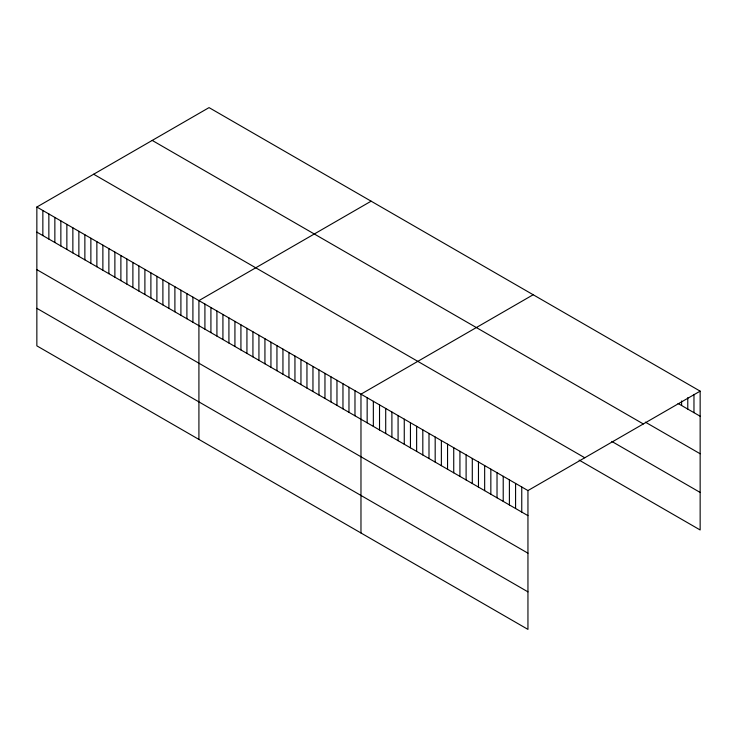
<?xml version="1.0" encoding="UTF-8"?>
<svg xmlns="http://www.w3.org/2000/svg" width="737" height="737" viewBox="0 0 737 737"><rect width="100%" height="100%" fill="white"/><g stroke="black" fill="none" stroke-linecap="round" stroke-linejoin="round"><path stroke-width="1.11" d="M36.85 207.033L527.95 490.566L527.95 629.389L36.85 345.856L36.85 207.033L209.05 107.611L700.15 391.144L700.15 529.967L579.116 460.091M371.116 201.183L198.916 300.604L198.916 439.418M533.173 294.745L360.973 394.166L360.973 532.989M527.95 490.566L700.15 391.144M678.068 403.48L700.15 416.23M645.372 422.144L700.15 453.762M152.227 140.426L643.327 423.959M611.802 441.426L700.15 492.436M93.673 174.227L584.773 457.76M36.85 232.118L527.95 515.651M36.85 269.65L527.95 553.183M36.85 308.324L527.95 591.857M693.968 394.415L693.968 412.665M687.778 397.685L687.778 409.09M681.596 400.965L681.596 405.525M521.759 487L521.759 512.086M515.578 483.426L515.578 508.512M509.396 479.851L509.396 504.946M503.214 476.286L503.214 501.372M497.024 472.712L497.024 497.807M490.842 469.147L490.842 494.232M484.66 465.572L484.66 490.658M478.47 462.007L478.47 487.093M472.288 458.432L472.288 483.518M466.106 454.858L466.106 479.953M459.925 451.293L459.925 476.378M453.734 447.718L453.734 472.813M447.552 444.153L447.552 469.239M441.371 440.579L441.371 465.664M435.18 437.013L435.18 462.099M428.998 433.439L428.998 458.525M422.817 429.874L422.817 454.959M416.635 426.299L416.635 451.385M410.445 422.725L410.445 447.82M404.263 419.16L404.263 444.245M398.081 415.585L398.081 440.68M391.9 412.02L391.9 437.105M385.709 408.445L385.709 433.531M379.527 404.88L379.527 429.966M373.346 401.306L373.346 426.391M367.155 397.731L367.155 422.826M354.976 390.702L354.976 415.788M348.97 387.238L348.97 412.324M342.963 383.765L342.963 408.86M336.966 380.301L336.966 405.396M330.959 376.837L330.959 401.923M324.962 373.373L324.962 398.459M318.955 369.91L318.955 394.995M312.958 366.446L312.958 391.531M306.951 362.973L306.951 388.067M300.954 359.509L300.954 384.603M294.947 356.045L294.947 381.13M288.95 352.581L288.95 377.666M282.944 349.117L282.944 374.203M276.946 345.653L276.946 370.739M270.94 342.18L270.94 367.275M264.933 338.716L264.933 363.811M258.936 335.252L258.936 360.338M252.929 331.788L252.929 356.874M246.932 328.324L246.932 353.41M240.925 324.86L240.925 349.946M234.928 321.396L234.928 346.482M228.921 317.923L228.921 343.018M222.924 314.459L222.924 339.545M216.918 310.996L216.918 336.081M210.92 307.532L210.92 332.617M204.914 304.068L204.914 329.153M192.91 297.131L192.91 322.226M186.903 293.667L186.903 318.752M180.906 290.203L180.906 315.289M174.899 286.739L174.899 311.825M168.902 283.275L168.902 308.361M162.895 279.811L162.895 304.897M156.898 276.338L156.898 301.433M150.892 272.874L150.892 297.96M144.894 269.41L144.894 294.496M138.888 265.946L138.888 291.032M132.89 262.483L132.89 287.568M126.884 259.019L126.884 284.104M120.886 255.546L120.886 280.64M114.88 252.082L114.88 277.176M108.873 248.618L108.873 273.703M102.876 245.154L102.876 270.239M96.869 241.69L96.869 266.776M90.872 238.226L90.872 263.312M84.866 234.753L84.866 259.848M78.868 231.289L78.868 256.384M72.862 227.825L72.862 252.911M66.864 224.361L66.864 249.447M60.858 220.897L60.858 245.983M54.86 217.433L54.86 242.519M48.854 213.96L48.854 239.055M42.857 210.496L42.857 235.591"/></g></svg>
